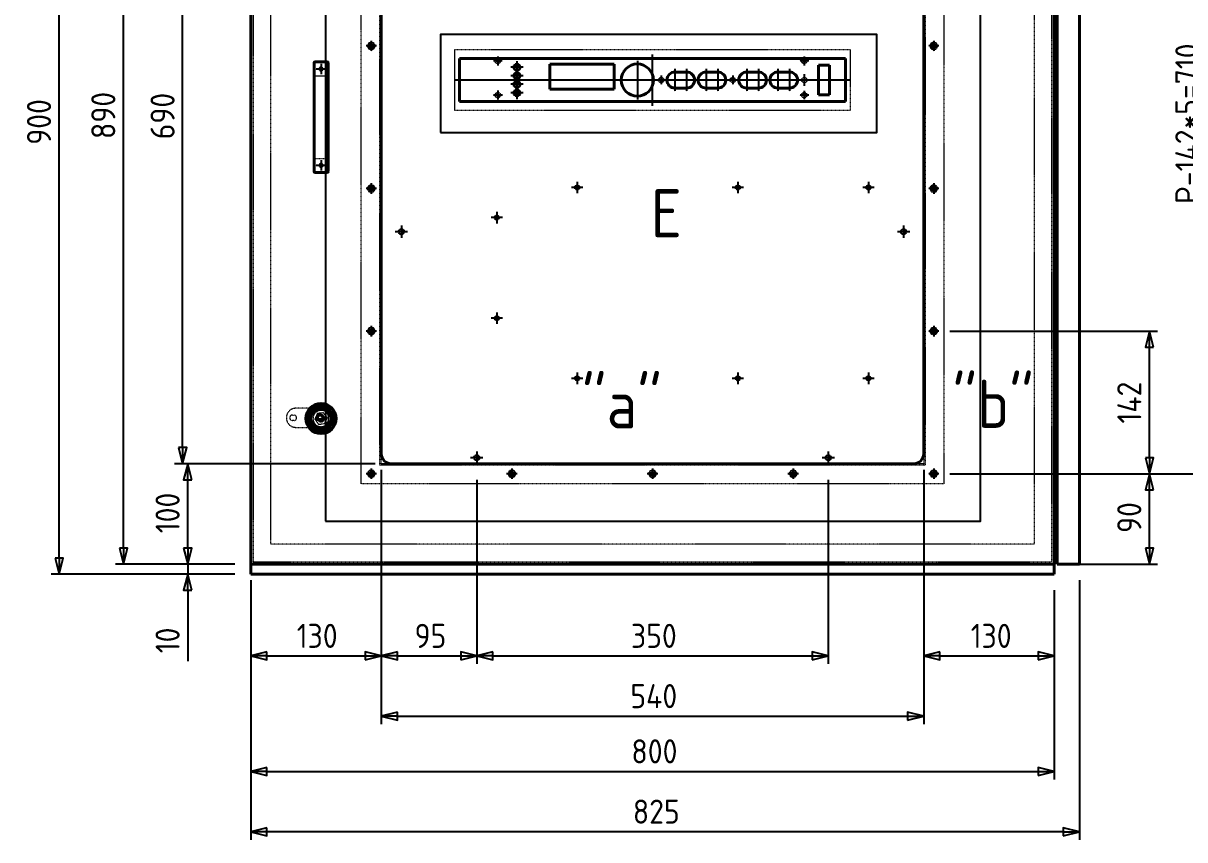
# Model space of a CAD drawing. Header units: millimetres. Extents: x 0 to 6720, y 0 to 4752.
# Drawn here: x 1298 to 2454, y 1544 to 2357 of the extents above; entities that cross this region are included whole.
import ezdxf

# ---------------------------------------------------------------- set-up
doc = ezdxf.new("R2010")
doc.units = ezdxf.units.MM
doc.linetypes.add('DPAB0445$0$CHAIN', pattern=[0.7087, 0.4724, -0.0591, 0.1181, -0.0591])
doc.linetypes.add('DPAB0445$0$DASHED', pattern=[0.2067, 0.1654, -0.0413])
for name, color, linetype, lineweight in [('DPAB0445$0$가려진 것(ISO)', 2, 'DPAB0445$0$DASHED', 18), ('DPAB0445$0$가시적인 것(ISO)', 3, 'Continuous', 40), ('DPAB0445$0$가시적인 좁은 것(ISO)', 3, 'Continuous', 35), ('DPAB0445$0$기호(ISO)', 5, 'Continuous', 25), ('DPAB0445$0$상세 경계(JIS)', 7, 'Continuous', 25), ('DPAB0445$0$중심 표식(ISO)', 1, 'Continuous', 25), ('DPAB0445$0$중심선(ISO)', 1, 'Continuous', 25), ('DPAB0445$0$치수(ISO)', 2, 'Continuous', 25)]:
    doc.layers.add(name, color=color, linetype=linetype, lineweight=lineweight)
doc.styles.add('DPAB0445$0$문자 텍스트_PSTEK_POSCO', font='isocp.shx')
doc.styles.add('DPAB0445$0$치수 텍스트_PSTEK_POSCO', font='isocp.shx')
doc.styles.add('DPAB0445$0$텍스트 스타일362', font='isocp.shx')
doc.dimstyles.new('DPAB0445$0$치수_PSTEK_POSCO', dxfattribs={"dimscale": 16, "dimtxt": 1.5, "dimasz": 1, "dimexe": 0.5, "dimexo": 1, "dimgap": 0.5, "dimtad": 1, "dimrnd": 1e-08, "dimdsep": 46, "dimtxsty": 'DPAB0445$0$치수 텍스트_PSTEK_POSCO', "dimblk": 'DPAB0445$0$Filled-2', "dimcen": 0.09, "dimdle": 10, "dimclrd": 7, "dimclre": 7, "dimclrt": 2, "dimadec": 1, "dimazin": 2, "dimtfac": 1, "dimtmove": 0, "dimatfit": 3, "dimldrblk": 'DPAB0445$0$Filled-2', "dimfxl": 0, "dimtolj": 1, "dimlwd": -1, "dimlwe": -1, "dimarcsym": 0})

# ---------------------------------------------------------------- blocks, each defined once
blk = doc.blocks.new('DPAB0445$0$Filled-2')
at = {"color": 0}
for p, q in [((0, 0), (-1, 0.25)), ((-1, 0.25), (-1, -0.25)), ((-1, 0), (0, 0)), ((-1, -0.25), (0, 0))]:
    blk.add_line(p, q, dxfattribs=at)
at = {"color": 0, "flags": 128}
blk.add_lwpolyline([(-1, -0.25), (0, 0), (-1, 0.25), (-1, -0.25)], dxfattribs=at)
at = {"color": 0}
blk.add_solid([(-1, -0.25), (0, 0), (-1, 0.25), (-1, -0.25)], dxfattribs=at)
blk = doc.blocks.new('*D160')
at = {"layer": 'DPAB0445$0$치수(ISO)', "color": 7}
for p, q in [((1654.1, 1912.7), (1654.1, 1719.3)), ((1524.1, 1802.7), (1524.1, 1719.3)), ((1540.1, 1727.3), (1638.1, 1727.3))]:
    blk.add_line(p, q, dxfattribs=at)
at = {"layer": 'DPAB0445$0$치수(ISO)', "color": 7, "xscale": 16, "yscale": 16, "zscale": 16, "rotation": 180}
blk.add_blockref('DPAB0445$0$Filled-2', (1524.1, 1727.3), dxfattribs=at)
at = {"layer": 'DPAB0445$0$치수(ISO)', "color": 7, "xscale": 16, "yscale": 16, "zscale": 16}
blk.add_blockref('DPAB0445$0$Filled-2', (1654.1, 1727.3), dxfattribs=at)
at = {"layer": 'DPAB0445$0$치수(ISO)', "color": 2, "insert": (1569.9, 1747.3), "char_height": 24, "attachment_point": 4, "style": 'DPAB0445$0$치수 텍스트_PSTEK_POSCO'}
blk.add_mtext('\\A1;130', dxfattribs=at)
blk = doc.blocks.new('*D161')
at = {"layer": 'DPAB0445$0$치수(ISO)', "color": 7}
for p, q in [((1654.1, 1912.7), (1654.1, 1659.3)), ((2194.1, 1912.7), (2194.1, 1659.3)), ((1670.1, 1667.3), (2178.1, 1667.3))]:
    blk.add_line(p, q, dxfattribs=at)
at = {"layer": 'DPAB0445$0$치수(ISO)', "color": 7, "xscale": 16, "yscale": 16, "zscale": 16, "rotation": 180}
blk.add_blockref('DPAB0445$0$Filled-2', (1654.1, 1667.3), dxfattribs=at)
at = {"layer": 'DPAB0445$0$치수(ISO)', "color": 7, "xscale": 16, "yscale": 16, "zscale": 16}
blk.add_blockref('DPAB0445$0$Filled-2', (2194.1, 1667.3), dxfattribs=at)
at = {"layer": 'DPAB0445$0$치수(ISO)', "color": 2, "insert": (1902, 1687.3), "char_height": 24, "attachment_point": 4, "style": 'DPAB0445$0$치수 텍스트_PSTEK_POSCO'}
blk.add_mtext('\\A1;540', dxfattribs=at)
blk = doc.blocks.new('*D162')
at = {"layer": 'DPAB0445$0$치수(ISO)', "color": 7}
for p, q in [((2194.1, 1912.7), (2194.1, 1719.3)), ((2324.1, 1792.7), (2324.1, 1719.3)), ((2210.1, 1727.3), (2308.1, 1727.3))]:
    blk.add_line(p, q, dxfattribs=at)
at = {"layer": 'DPAB0445$0$치수(ISO)', "color": 7, "xscale": 16, "yscale": 16, "zscale": 16, "rotation": 180}
blk.add_blockref('DPAB0445$0$Filled-2', (2194.1, 1727.3), dxfattribs=at)
at = {"layer": 'DPAB0445$0$치수(ISO)', "color": 7, "xscale": 16, "yscale": 16, "zscale": 16}
blk.add_blockref('DPAB0445$0$Filled-2', (2324.1, 1727.3), dxfattribs=at)
at = {"layer": 'DPAB0445$0$치수(ISO)', "color": 2, "insert": (2240.9, 1747.3), "char_height": 24, "attachment_point": 4, "style": 'DPAB0445$0$치수 텍스트_PSTEK_POSCO'}
blk.add_mtext('\\A1;130', dxfattribs=at)
blk = doc.blocks.new('*D163')
at = {"layer": 'DPAB0445$0$치수(ISO)', "color": 7}
for p, q in [((1524.1, 1792.7), (1524.1, 1604.3)), ((2324.1, 1792.7), (2324.1, 1604.3)), ((1540.1, 1612.3), (2308.1, 1612.3))]:
    blk.add_line(p, q, dxfattribs=at)
at = {"layer": 'DPAB0445$0$치수(ISO)', "color": 7, "xscale": 16, "yscale": 16, "zscale": 16, "rotation": 180}
blk.add_blockref('DPAB0445$0$Filled-2', (1524.1, 1612.3), dxfattribs=at)
at = {"layer": 'DPAB0445$0$치수(ISO)', "color": 7, "xscale": 16, "yscale": 16, "zscale": 16}
blk.add_blockref('DPAB0445$0$Filled-2', (2324.1, 1612.3), dxfattribs=at)
at = {"layer": 'DPAB0445$0$치수(ISO)', "color": 2, "insert": (1903.1, 1632.3), "char_height": 24, "attachment_point": 4, "style": 'DPAB0445$0$치수 텍스트_PSTEK_POSCO'}
blk.add_mtext('\\A1;800', dxfattribs=at)
blk = doc.blocks.new('*D164')
at = {"layer": 'DPAB0445$0$치수(ISO)', "color": 7}
for p, q in [((1524.1, 1802.7), (1524.1, 1544.3)), ((2349.1, 1802.7), (2349.1, 1544.3)), ((2333.1, 1552.3), (1540.1, 1552.3))]:
    blk.add_line(p, q, dxfattribs=at)
at = {"layer": 'DPAB0445$0$치수(ISO)', "color": 7, "xscale": 16, "yscale": 16, "zscale": 16, "rotation": 180}
blk.add_blockref('DPAB0445$0$Filled-2', (1524.1, 1552.3), dxfattribs=at)
at = {"layer": 'DPAB0445$0$치수(ISO)', "color": 7, "xscale": 16, "yscale": 16, "zscale": 16}
blk.add_blockref('DPAB0445$0$Filled-2', (2349.1, 1552.3), dxfattribs=at)
at = {"layer": 'DPAB0445$0$치수(ISO)', "color": 2, "insert": (1904.5, 1572.3), "char_height": 24, "attachment_point": 4, "style": 'DPAB0445$0$치수 텍스트_PSTEK_POSCO'}
blk.add_mtext('\\A1;825', dxfattribs=at)
blk = doc.blocks.new('*D165')
at = {"layer": 'DPAB0445$0$치수(ISO)', "color": 7}
for p, q in [((1461.3, 1834.7), (1461.3, 1850.7)), ((1508.1, 1818.7), (1453.3, 1818.7)), ((1461.3, 1818.7), (1461.3, 1808.7)), ((1508.1, 1808.7), (1453.3, 1808.7)), ((1461.3, 1792.7), (1461.3, 1722))]:
    blk.add_line(p, q, dxfattribs=at)
at = {"layer": 'DPAB0445$0$치수(ISO)', "color": 7, "xscale": 16, "yscale": 16, "zscale": 16}
for p, rotation in [((1461.3, 1818.7), 270), ((1461.3, 1808.7), 90)]:
    blk.add_blockref('DPAB0445$0$Filled-2', p, dxfattribs=dict(at, rotation=rotation))
at = {"layer": 'DPAB0445$0$치수(ISO)', "color": 2, "insert": (1441.3, 1730), "char_height": 24, "attachment_point": 4, "rotation": 90, "style": 'DPAB0445$0$치수 텍스트_PSTEK_POSCO'}
blk.add_mtext('\\A1;10', dxfattribs=at)
blk = doc.blocks.new('*D166')
at = {"layer": 'DPAB0445$0$치수(ISO)', "color": 7}
for p, q in [((1508.1, 2708.7), (1389.3, 2708.7)), ((1397.3, 1834.7), (1397.3, 2692.7)), ((1508.1, 1818.7), (1389.3, 1818.7))]:
    blk.add_line(p, q, dxfattribs=at)
at = {"layer": 'DPAB0445$0$치수(ISO)', "color": 7, "xscale": 16, "yscale": 16, "zscale": 16}
for p, rotation in [((1397.3, 2708.7), 90), ((1397.3, 1818.7), 270)]:
    blk.add_blockref('DPAB0445$0$Filled-2', p, dxfattribs=dict(at, rotation=rotation))
at = {"layer": 'DPAB0445$0$치수(ISO)', "color": 2, "insert": (1377.3, 2242), "char_height": 24, "attachment_point": 4, "rotation": 90, "style": 'DPAB0445$0$치수 텍스트_PSTEK_POSCO'}
blk.add_mtext('\\A1;890', dxfattribs=at)
blk = doc.blocks.new('*D167')
at = {"layer": 'DPAB0445$0$치수(ISO)', "color": 7}
for p, q in [((1508.1, 2708.7), (1325.3, 2708.7)), ((1333.3, 1824.7), (1333.3, 2692.7)), ((1508.1, 1808.7), (1325.3, 1808.7))]:
    blk.add_line(p, q, dxfattribs=at)
at = {"layer": 'DPAB0445$0$치수(ISO)', "color": 7, "xscale": 16, "yscale": 16, "zscale": 16}
for p, rotation in [((1333.3, 2708.7), 90), ((1333.3, 1808.7), 270)]:
    blk.add_blockref('DPAB0445$0$Filled-2', p, dxfattribs=dict(at, rotation=rotation))
at = {"layer": 'DPAB0445$0$치수(ISO)', "color": 2, "insert": (1313.3, 2236.3), "char_height": 24, "attachment_point": 4, "rotation": 90, "style": 'DPAB0445$0$치수 텍스트_PSTEK_POSCO'}
blk.add_mtext('\\A1;900', dxfattribs=at)
blk = doc.blocks.new('*D168')
at = {"layer": 'DPAB0445$0$치수(ISO)', "color": 7}
for p, q in [((2225.3, 1908.7), (2426.8, 1908.7)), ((2418.8, 1834.7), (2418.8, 1892.7)), ((2340.1, 1818.7), (2426.8, 1818.7))]:
    blk.add_line(p, q, dxfattribs=at)
at = {"layer": 'DPAB0445$0$치수(ISO)', "color": 7, "xscale": 16, "yscale": 16, "zscale": 16}
for p, rotation in [((2418.8, 1908.7), 90), ((2418.8, 1818.7), 270)]:
    blk.add_blockref('DPAB0445$0$Filled-2', p, dxfattribs=dict(at, rotation=rotation))
at = {"layer": 'DPAB0445$0$치수(ISO)', "color": 2, "insert": (2398.8, 1849.8), "char_height": 24, "attachment_point": 4, "rotation": 90, "style": 'DPAB0445$0$치수 텍스트_PSTEK_POSCO'}
blk.add_mtext('\\A1;90', dxfattribs=at)
blk = doc.blocks.new('*D169')
at = {"layer": 'DPAB0445$0$치수(ISO)', "color": 7}
for p, q in [((2220.1, 2050.7), (2426.8, 2050.7)), ((2418.8, 1924.7), (2418.8, 2034.7)), ((2225.3, 1908.7), (2426.8, 1908.7))]:
    blk.add_line(p, q, dxfattribs=at)
at = {"layer": 'DPAB0445$0$치수(ISO)', "color": 7, "xscale": 16, "yscale": 16, "zscale": 16}
for p, rotation in [((2418.8, 2050.7), 90), ((2418.8, 1908.7), 270)]:
    blk.add_blockref('DPAB0445$0$Filled-2', p, dxfattribs=dict(at, rotation=rotation))
at = {"layer": 'DPAB0445$0$치수(ISO)', "color": 2, "insert": (2398.8, 1958.7), "char_height": 24, "attachment_point": 4, "rotation": 90, "style": 'DPAB0445$0$치수 텍스트_PSTEK_POSCO'}
blk.add_mtext('\\A1;142', dxfattribs=at)
blk = doc.blocks.new('*D172')
at = {"layer": 'DPAB0445$0$치수(ISO)', "color": 7}
for p, q in [((2220.1, 2618.7), (2484.6, 2618.7)), ((2476.6, 1924.7), (2476.6, 2602.7)), ((2220.1, 1908.7), (2484.6, 1908.7))]:
    blk.add_line(p, q, dxfattribs=at)
at = {"layer": 'DPAB0445$0$치수(ISO)', "color": 7, "xscale": 16, "yscale": 16, "zscale": 16}
for p, rotation in [((2476.6, 2618.7), 90), ((2476.6, 1908.7), 270)]:
    blk.add_blockref('DPAB0445$0$Filled-2', p, dxfattribs=dict(at, rotation=rotation))
at = {"layer": 'DPAB0445$0$치수(ISO)', "color": 2, "insert": (2456.6, 2177.3), "char_height": 24, "attachment_point": 4, "rotation": 90, "style": 'DPAB0445$0$치수 텍스트_PSTEK_POSCO'}
blk.add_mtext('\\A1;P-142*5=710', dxfattribs=at)
blk = doc.blocks.new('DPAB0445$0$2dDetail0')
at = {"layer": 'DPAB0445$0$상세 경계(JIS)', "flags": 128}
blk.add_lwpolyline([(99.916, 116.337), (140.669, 116.337), (140.669, 168.224), (99.916, 168.224), (99.916, 116.337)], dxfattribs=at)
at = {"layer": 'DPAB0445$0$상세 경계(JIS)', "insert": (122.231, 171.691), "char_height": 3, "attachment_point": 7, "style": 'DPAB0445$0$텍스트 스타일362'}
blk.add_mtext('G', dxfattribs=at)
blk = doc.blocks.new('*D224')
at = {"layer": 'DPAB0445$0$치수(ISO)', "color": 7}
for p, q in [((1654.1, 1912.7), (1654.1, 1719.3)), ((1749.1, 1902.5), (1749.1, 1719.3)), ((1670.1, 1727.3), (1733.1, 1727.3))]:
    blk.add_line(p, q, dxfattribs=at)
at = {"layer": 'DPAB0445$0$치수(ISO)', "color": 7, "xscale": 16, "yscale": 16, "zscale": 16, "rotation": 180}
blk.add_blockref('DPAB0445$0$Filled-2', (1654.1, 1727.3), dxfattribs=at)
at = {"layer": 'DPAB0445$0$치수(ISO)', "color": 7, "xscale": 16, "yscale": 16, "zscale": 16}
blk.add_blockref('DPAB0445$0$Filled-2', (1749.1, 1727.3), dxfattribs=at)
at = {"layer": 'DPAB0445$0$치수(ISO)', "color": 2, "insert": (1687.2, 1747.3), "char_height": 24, "attachment_point": 4, "style": 'DPAB0445$0$치수 텍스트_PSTEK_POSCO'}
blk.add_mtext('\\A1;95', dxfattribs=at)
blk = doc.blocks.new('*D225')
at = {"layer": 'DPAB0445$0$치수(ISO)', "color": 7}
for p, q in [((1749.1, 1902.5), (1749.1, 1719.3)), ((2099.1, 1902.5), (2099.1, 1719.3)), ((1765.1, 1727.3), (2083.1, 1727.3))]:
    blk.add_line(p, q, dxfattribs=at)
at = {"layer": 'DPAB0445$0$치수(ISO)', "color": 7, "xscale": 16, "yscale": 16, "zscale": 16, "rotation": 180}
blk.add_blockref('DPAB0445$0$Filled-2', (1749.1, 1727.3), dxfattribs=at)
at = {"layer": 'DPAB0445$0$치수(ISO)', "color": 7, "xscale": 16, "yscale": 16, "zscale": 16}
blk.add_blockref('DPAB0445$0$Filled-2', (2099.1, 1727.3), dxfattribs=at)
at = {"layer": 'DPAB0445$0$치수(ISO)', "color": 2, "insert": (1902.6, 1747.3), "char_height": 24, "attachment_point": 4, "style": 'DPAB0445$0$치수 텍스트_PSTEK_POSCO'}
blk.add_mtext('\\A1;350', dxfattribs=at)
blk = doc.blocks.new('*D226')
at = {"layer": 'DPAB0445$0$치수(ISO)', "color": 7}
for p, q in [((1648.1, 1918.7), (1453.3, 1918.7)), ((1461.3, 1834.7), (1461.3, 1902.7)), ((1508.1, 1818.7), (1453.3, 1818.7))]:
    blk.add_line(p, q, dxfattribs=at)
at = {"layer": 'DPAB0445$0$치수(ISO)', "color": 7, "xscale": 16, "yscale": 16, "zscale": 16}
for p, rotation in [((1461.3, 1918.7), 90), ((1461.3, 1818.7), 270)]:
    blk.add_blockref('DPAB0445$0$Filled-2', p, dxfattribs=dict(at, rotation=rotation))
at = {"layer": 'DPAB0445$0$치수(ISO)', "color": 2, "insert": (1441.3, 1849.5), "char_height": 24, "attachment_point": 4, "rotation": 90, "style": 'DPAB0445$0$치수 텍스트_PSTEK_POSCO'}
blk.add_mtext('\\A1;100', dxfattribs=at)
blk = doc.blocks.new('*D227')
at = {"layer": 'DPAB0445$0$치수(ISO)', "color": 7}
for p, q in [((1648.1, 2608.7), (1448.3, 2608.7)), ((1456.3, 1934.7), (1456.3, 2592.7)), ((1648.1, 1918.7), (1448.3, 1918.7))]:
    blk.add_line(p, q, dxfattribs=at)
at = {"layer": 'DPAB0445$0$치수(ISO)', "color": 7, "xscale": 16, "yscale": 16, "zscale": 16}
for p, rotation in [((1456.3, 2608.7), 90), ((1456.3, 1918.7), 270)]:
    blk.add_blockref('DPAB0445$0$Filled-2', p, dxfattribs=dict(at, rotation=rotation))
at = {"layer": 'DPAB0445$0$치수(ISO)', "color": 2, "insert": (1436.3, 2241.7), "char_height": 24, "attachment_point": 4, "rotation": 90, "style": 'DPAB0445$0$치수 텍스트_PSTEK_POSCO'}
blk.add_mtext('\\A1;690', dxfattribs=at)
blk = doc.blocks.new('DPAB0445$0$2dDetail1')
at = {"layer": 'DPAB0445$0$상세 경계(JIS)', "flags": 128}
blk.add_lwpolyline([(107.059, 140.533), (134.217, 140.533), (134.217, 146.63), (107.059, 146.63), (107.059, 140.533)], dxfattribs=at)
at = {"layer": 'DPAB0445$0$상세 경계(JIS)', "insert": (120.147, 134.001), "char_height": 3, "attachment_point": 7, "style": 'DPAB0445$0$텍스트 스타일362'}
blk.add_mtext('E', dxfattribs=at)

msp = doc.modelspace()

# ---------------------------------------------------------------- linework, layer by layer
at = {"layer": 'DPAB0445$0$가려진 것(ISO)'}
for p, q in [((1526.389, 2706.403), (1526.389, 1821.003)), ((2321.789, 1821.003), (2321.789, 2706.403)), ((1544.089, 1838.703), (1544.089, 2688.703)), ((2304.089, 2688.703), (2304.089, 1838.703)), ((1634.089, 1898.703), (1634.089, 2628.703)), ((2214.089, 2628.703), (2214.089, 1898.703)), ((1652.489, 1917.103), (1652.489, 2610.303)), ((2195.689, 2610.303), (2195.689, 1917.103)), ((1640.048, 2334.703), (1642.069, 2338.203)), ((1642.069, 2338.203), (1646.11, 2338.203)), ((1646.11, 2338.203), (1648.131, 2334.703)), ((2200.048, 2334.703), (2202.069, 2338.203)), ((2202.069, 2338.203), (2206.11, 2338.203)), ((2206.11, 2338.203), (2208.131, 2334.703)), ((1642.069, 2331.203), (1640.048, 2334.703)), ((1646.11, 2331.203), (1642.069, 2331.203)), ((1648.131, 2334.703), (1646.11, 2331.203)), ((1727.089, 2330.703), (1727.089, 2270.703)), ((2121.089, 2330.703), (1727.089, 2330.703)), ((2121.089, 2270.703), (2121.089, 2330.703)), ((2202.069, 2331.203), (2200.048, 2334.703)), ((2206.11, 2331.203), (2202.069, 2331.203)), ((2208.131, 2334.703), (2206.11, 2331.203)), ((1600.089, 2304.703), (1588.089, 2304.703)), ((1727.089, 2270.703), (2121.089, 2270.703)), ((1588.089, 2222.703), (1600.089, 2222.703)), ((1640.048, 2192.703), (1642.069, 2196.203)), ((1642.069, 2189.203), (1640.048, 2192.703)), ((1642.069, 2196.203), (1646.11, 2196.203)), ((1646.11, 2189.203), (1642.069, 2189.203)), ((1646.11, 2196.203), (1648.131, 2192.703)), ((1648.131, 2192.703), (1646.11, 2189.203)), ((2200.048, 2192.703), (2202.069, 2196.203)), ((2202.069, 2189.203), (2200.048, 2192.703)), ((2202.069, 2196.203), (2206.11, 2196.203)), ((2206.11, 2189.203), (2202.069, 2189.203)), ((2206.11, 2196.203), (2208.131, 2192.703)), ((2208.131, 2192.703), (2206.11, 2189.203)), ((1640.048, 2050.703), (1642.069, 2054.203)), ((1642.069, 2047.203), (1640.048, 2050.703)), ((1642.069, 2054.203), (1646.11, 2054.203)), ((1646.11, 2047.203), (1642.069, 2047.203)), ((1646.11, 2054.203), (1648.131, 2050.703)), ((1648.131, 2050.703), (1646.11, 2047.203)), ((2200.048, 2050.703), (2202.069, 2054.203)), ((2202.069, 2047.203), (2200.048, 2050.703)), ((2202.069, 2054.203), (2206.11, 2054.203)), ((2206.11, 2047.203), (2202.069, 2047.203)), ((2206.11, 2054.203), (2208.131, 2050.703)), ((2208.131, 2050.703), (2206.11, 2047.203)), ((1565.589, 1967.153), (1566.989, 1967.153)), ((1592.039, 1973.903), (1569.039, 1973.903)), ((1586.597, 1973.957), (1581.463, 1962.341)), ((1586.289, 1967.325), (1586.289, 1960.081)), ((1599.224, 1975.319), (1586.597, 1973.957)), ((1590.324, 1968.629), (1587.941, 1962.905)), ((1596.473, 1969.426), (1590.324, 1968.629)), ((1600.238, 1964.5), (1596.473, 1969.426)), ((1606.716, 1965.064), (1599.224, 1975.319)), ((1601.889, 1960.081), (1601.889, 1967.325)), ((1566.989, 1961.653), (1565.589, 1961.653)), ((1569.039, 1954.903), (1592.039, 1954.903)), ((1581.463, 1962.341), (1588.955, 1952.087)), ((1587.941, 1962.905), (1591.706, 1957.979)), ((1591.339, 1963.703), (1591.339, 1965.103)), ((1591.389, 1961.805), (1591.389, 1965.6)), ((1591.706, 1957.979), (1597.854, 1958.777)), ((1596.789, 1965.6), (1596.789, 1961.805)), ((1596.839, 1965.103), (1596.839, 1963.703)), ((1597.854, 1958.777), (1600.238, 1964.5)), ((1601.582, 1953.448), (1606.716, 1965.064)), ((1588.955, 1952.087), (1601.582, 1953.448)), ((1654.089, 1918.703), (1654.089, 1928.703)), ((2194.089, 1928.703), (2194.089, 1918.703)), ((1640.048, 1908.703), (1642.069, 1912.203)), ((1642.069, 1905.203), (1640.048, 1908.703)), ((1642.069, 1912.203), (1646.11, 1912.203)), ((1646.11, 1912.203), (1648.131, 1908.703)), ((1648.131, 1908.703), (1646.11, 1905.203)), ((2195.689, 1917.103), (1652.489, 1917.103)), ((1664.089, 1918.703), (1654.089, 1918.703)), ((1780.048, 1908.703), (1782.069, 1912.203)), ((1782.069, 1905.203), (1780.048, 1908.703)), ((1782.069, 1912.203), (1786.11, 1912.203)), ((1786.11, 1912.203), (1788.131, 1908.703)), ((1788.131, 1908.703), (1786.11, 1905.203)), ((1920.048, 1908.703), (1922.069, 1912.203)), ((1922.069, 1905.203), (1920.048, 1908.703)), ((1922.069, 1912.203), (1926.11, 1912.203)), ((1926.11, 1912.203), (1928.131, 1908.703)), ((1928.131, 1908.703), (1926.11, 1905.203)), ((2060.048, 1908.703), (2062.069, 1912.203)), ((2062.069, 1905.203), (2060.048, 1908.703)), ((2062.069, 1912.203), (2066.11, 1912.203)), ((2066.11, 1912.203), (2068.131, 1908.703)), ((2068.131, 1908.703), (2066.11, 1905.203)), ((2194.089, 1918.703), (2184.089, 1918.703)), ((2200.048, 1908.703), (2202.069, 1912.203)), ((2202.069, 1905.203), (2200.048, 1908.703)), ((2202.069, 1912.203), (2206.11, 1912.203)), ((2206.11, 1912.203), (2208.131, 1908.703)), ((2208.131, 1908.703), (2206.11, 1905.203)), ((2214.089, 1898.703), (1634.089, 1898.703)), ((1646.11, 1905.203), (1642.069, 1905.203)), ((1786.11, 1905.203), (1782.069, 1905.203)), ((1926.11, 1905.203), (1922.069, 1905.203)), ((2066.11, 1905.203), (2062.069, 1905.203)), ((2206.11, 1905.203), (2202.069, 1905.203)), ((2304.089, 1838.703), (1544.089, 1838.703)), ((1526.389, 1821.003), (2321.789, 1821.003))]:
    msp.add_line(p, q, dxfattribs=at)
for centre, radius in [((1644.089, 2334.703), 2.5), ((1644.089, 2334.703), 2), ((1644.089, 2334.703), 2), ((1644.089, 2334.703), 1.621), ((1644.089, 2334.703), 1.6), ((2204.089, 2334.703), 2.5), ((2204.089, 2334.703), 2), ((2204.089, 2334.703), 2), ((2204.089, 2334.703), 1.621), ((2204.089, 2334.703), 1.6), ((1594.089, 2311.703), 1.621), ((1770.089, 2319.703), 2.7), ((1770.089, 2319.703), 1.229), ((2075.189, 2319.703), 2.7), ((2075.189, 2319.703), 1.229), ((1932.689, 2300.703), 2.7), ((1932.689, 2300.703), 1.229), ((2003.939, 2300.703), 2.7), ((2003.939, 2300.703), 1.229), ((2075.189, 2300.703), 2.7), ((1770.089, 2285.703), 2.7), ((1770.089, 2285.703), 1.229), ((2075.189, 2285.703), 2.7), ((2075.189, 2285.703), 1.229), ((1594.089, 2215.703), 1.621), ((1644.089, 2192.703), 2.5), ((1644.089, 2192.703), 2), ((1644.089, 2192.703), 2), ((1644.089, 2192.703), 1.621), ((1644.089, 2192.703), 1.6), ((1849.089, 2193.703), 2.5), ((1849.089, 2193.703), 1.621), ((2009.089, 2193.703), 2.5), ((2009.089, 2193.703), 1.621), ((2139.089, 2193.703), 2.5), ((2139.089, 2193.703), 1.621), ((2204.089, 2192.703), 2.5), ((2204.089, 2192.703), 2), ((2204.089, 2192.703), 2), ((2204.089, 2192.703), 1.621), ((2204.089, 2192.703), 1.6), ((1769.089, 2163.703), 2.5), ((1769.089, 2163.703), 1.621), ((1674.089, 2149.703), 3), ((1674.089, 2149.703), 2.4), ((2174.089, 2149.703), 3), ((2174.089, 2149.703), 2.4), ((1769.089, 2063.703), 2.5), ((1769.089, 2063.703), 1.621), ((1644.089, 2050.703), 2.5), ((1644.089, 2050.703), 2), ((1644.089, 2050.703), 2), ((1644.089, 2050.703), 1.621), ((1644.089, 2050.703), 1.6), ((2204.089, 2050.703), 2.5), ((2204.089, 2050.703), 2), ((2204.089, 2050.703), 2), ((2204.089, 2050.703), 1.621), ((2204.089, 2050.703), 1.6), ((1849.089, 2003.703), 2.5), ((1849.089, 2003.703), 1.621), ((2009.089, 2003.703), 2.5), ((2009.089, 2003.703), 1.621), ((2139.089, 2003.703), 2.5), ((2139.089, 2003.703), 1.621), ((1594.089, 1963.703), 9.5), ((1594.089, 1963.703), 9.25), ((1594.089, 1963.703), 9.1), ((1594.089, 1963.703), 3.5), ((1594.089, 1963.703), 3), ((1749.089, 1924.703), 3), ((1749.089, 1924.703), 2.4), ((2099.089, 1924.703), 3), ((2099.089, 1924.703), 2.4), ((1644.089, 1908.703), 2.5), ((1644.089, 1908.703), 2), ((1644.089, 1908.703), 2), ((1644.089, 1908.703), 1.621), ((1644.089, 1908.703), 1.6), ((1784.089, 1908.703), 2.5), ((1784.089, 1908.703), 2), ((1784.089, 1908.703), 2), ((1784.089, 1908.703), 1.621), ((1784.089, 1908.703), 1.6), ((1924.089, 1908.703), 2.5), ((1924.089, 1908.703), 2), ((1924.089, 1908.703), 2), ((1924.089, 1908.703), 1.621), ((1924.089, 1908.703), 1.6), ((2064.089, 1908.703), 2.5), ((2064.089, 1908.703), 2), ((2064.089, 1908.703), 2), ((2064.089, 1908.703), 1.621), ((2064.089, 1908.703), 1.6), ((2204.089, 1908.703), 2.5), ((2204.089, 1908.703), 2), ((2204.089, 1908.703), 2), ((2204.089, 1908.703), 1.621), ((2204.089, 1908.703), 1.6)]:
    msp.add_circle(centre, radius, dxfattribs=at)
for centre, radius, start, end in [((1644.089, 2334.703), 3.5, 150, 210), ((1644.089, 2334.703), 3.5, 90, 150), ((1644.089, 2334.703), 1.582, 280, 190), ((1644.089, 2334.703), 3.5, 30, 90), ((1644.089, 2334.703), 3.5, 330, 30), ((2204.089, 2334.703), 3.5, 150, 210), ((2204.089, 2334.703), 3.5, 90, 150), ((2204.089, 2334.703), 1.582, 280, 190), ((2204.089, 2334.703), 3.5, 30, 90), ((2204.089, 2334.703), 3.5, 330, 30), ((1644.089, 2334.703), 3.5, 210, 270), ((1644.089, 2334.703), 3.5, 270, 330), ((2204.089, 2334.703), 3.5, 210, 270), ((2204.089, 2334.703), 3.5, 270, 330), ((1594.089, 2311.703), 2, 100, 190), ((1594.089, 2311.703), 2, 190, 100), ((1770.089, 2319.703), 1.5, 280, 190), ((2075.189, 2319.703), 1.5, 280, 190), ((1588.089, 2305.703), 1, 180, 270), ((1600.089, 2305.703), 1, 270, 0), ((1932.689, 2300.703), 1.5, 280, 190), ((2003.939, 2300.703), 1.5, 280, 190), ((1770.089, 2285.703), 1.5, 280, 190), ((2075.189, 2285.703), 1.5, 280, 190), ((1588.089, 2221.703), 1, 90, 180), ((1600.089, 2221.703), 1, 0, 90), ((1594.089, 2215.703), 2, 100, 190), ((1594.089, 2215.703), 2, 190, 100), ((1644.089, 2192.703), 3.5, 150, 210), ((1644.089, 2192.703), 3.5, 90, 150), ((1644.089, 2192.703), 3.5, 210, 270), ((1644.089, 2192.703), 1.582, 280, 190), ((1644.089, 2192.703), 3.5, 30, 90), ((1644.089, 2192.703), 3.5, 270, 330), ((1644.089, 2192.703), 3.5, 330, 30), ((1849.089, 2193.703), 2, 280, 190), ((2009.089, 2193.703), 2, 280, 190), ((2139.089, 2193.703), 2, 280, 190), ((2204.089, 2192.703), 3.5, 150, 210), ((2204.089, 2192.703), 3.5, 90, 150), ((2204.089, 2192.703), 3.5, 210, 270), ((2204.089, 2192.703), 1.582, 280, 190), ((2204.089, 2192.703), 3.5, 30, 90), ((2204.089, 2192.703), 3.5, 270, 330), ((2204.089, 2192.703), 3.5, 330, 30), ((1769.089, 2163.703), 2, 280, 190), ((1674.089, 2149.703), 2.401, 280, 190), ((2174.089, 2149.703), 2.401, 280, 190), ((1769.089, 2063.703), 2, 280, 190), ((1644.089, 2050.703), 3.5, 150, 210), ((1644.089, 2050.703), 3.5, 90, 150), ((1644.089, 2050.703), 3.5, 210, 270), ((1644.089, 2050.703), 1.582, 280, 190), ((1644.089, 2050.703), 3.5, 30, 90), ((1644.089, 2050.703), 3.5, 270, 330), ((1644.089, 2050.703), 3.5, 330, 30), ((2204.089, 2050.703), 3.5, 150, 210), ((2204.089, 2050.703), 3.5, 90, 150), ((2204.089, 2050.703), 3.5, 210, 270), ((2204.089, 2050.703), 1.582, 280, 190), ((2204.089, 2050.703), 3.5, 30, 90), ((2204.089, 2050.703), 3.5, 270, 330), ((2204.089, 2050.703), 3.5, 330, 30), ((1849.089, 2003.703), 2, 280, 190), ((2009.089, 2003.703), 2, 280, 190), ((2139.089, 2003.703), 2, 280, 190), ((1569.039, 1964.403), 9.5, 90, 270), ((1565.589, 1964.403), 2.75, 90, 270), ((1566.989, 1964.403), 2.75, 270, 90), ((1594.089, 1963.703), 8.6, 24.909153, 155.090847), ((1594.089, 1963.703), 8.1, 15.642471, 164.357529), ((1594.089, 1965.103), 2.75, 0, 180), ((1594.089, 1963.703), 3.3, 35.096801, 144.903199), ((1592.039, 1964.403), 9.5, 270, 90), ((1594.089, 1963.703), 8.1, 195.642471, 344.357529), ((1594.089, 1963.703), 8.6, 204.909153, 335.090847), ((1594.089, 1963.703), 2.75, 180, 0), ((1594.089, 1963.703), 3.3, 215.096801, 324.903199), ((1749.089, 1924.703), 2.401, 280, 190), ((2099.089, 1924.703), 2.401, 280, 190), ((1644.089, 1908.703), 3.5, 150, 210), ((1644.089, 1908.703), 3.5, 90, 150), ((1644.089, 1908.703), 1.582, 280, 190), ((1644.089, 1908.703), 3.5, 30, 90), ((1644.089, 1908.703), 3.5, 330, 30), ((1784.089, 1908.703), 3.5, 150, 210), ((1784.089, 1908.703), 3.5, 90, 150), ((1784.089, 1908.703), 1.582, 280, 190), ((1784.089, 1908.703), 3.5, 30, 90), ((1784.089, 1908.703), 3.5, 330, 30), ((1924.089, 1908.703), 3.5, 150, 210), ((1924.089, 1908.703), 3.5, 90, 150), ((1924.089, 1908.703), 1.582, 280, 190), ((1924.089, 1908.703), 3.5, 30, 90), ((1924.089, 1908.703), 3.5, 330, 30), ((2064.089, 1908.703), 3.5, 150, 210), ((2064.089, 1908.703), 3.5, 90, 150), ((2064.089, 1908.703), 1.582, 280, 190), ((2064.089, 1908.703), 3.5, 30, 90), ((2064.089, 1908.703), 3.5, 330, 30), ((2204.089, 1908.703), 3.5, 150, 210), ((2204.089, 1908.703), 3.5, 90, 150), ((2204.089, 1908.703), 1.582, 280, 190), ((2204.089, 1908.703), 3.5, 30, 90), ((2204.089, 1908.703), 3.5, 330, 30), ((1644.089, 1908.703), 3.5, 210, 270), ((1644.089, 1908.703), 3.5, 270, 330), ((1784.089, 1908.703), 3.5, 210, 270), ((1784.089, 1908.703), 3.5, 270, 330), ((1924.089, 1908.703), 3.5, 210, 270), ((1924.089, 1908.703), 3.5, 270, 330), ((2064.089, 1908.703), 3.5, 210, 270), ((2064.089, 1908.703), 3.5, 270, 330), ((2204.089, 1908.703), 3.5, 210, 270), ((2204.089, 1908.703), 3.5, 270, 330)]:
    msp.add_arc(centre, radius, start, end, dxfattribs=at)
at = {"layer": 'DPAB0445$0$가시적인 것(ISO)'}
for p, q in [((1524.089, 2708.703), (1524.089, 1818.703)), ((2324.089, 1818.703), (2324.089, 2708.703)), ((2327.089, 1818.703), (2327.089, 2708.703)), ((2349.089, 2708.703), (2349.089, 1818.703)), ((1654.089, 1928.703), (1654.089, 2598.703)), ((2194.089, 2598.703), (2194.089, 1928.703)), ((1587.089, 2312.319), (1587.089, 2317.703)), ((1588.089, 2318.703), (1600.089, 2318.703)), ((1601.089, 2317.703), (1601.089, 2312.319)), ((1732.089, 2279.203), (1732.089, 2322.203)), ((1732.089, 2322.203), (2116.089, 2322.203)), ((1821.789, 2316.653), (1885.789, 2316.653)), ((1821.789, 2291.653), (1821.789, 2316.653)), ((1885.789, 2316.653), (1885.789, 2291.653)), ((2089.239, 2315.453), (2100.239, 2315.453)), ((2089.239, 2285.953), (2089.239, 2315.453)), ((2100.239, 2315.453), (2100.239, 2285.953)), ((2116.089, 2322.203), (2116.089, 2279.203)), ((1587.089, 2215.087), (1587.089, 2312.319)), ((1601.089, 2312.319), (1601.089, 2215.087)), ((1946.489, 2308.703), (1957.989, 2308.703)), ((1977.489, 2308.703), (1988.989, 2308.703)), ((2017.989, 2308.703), (2029.489, 2308.703)), ((2048.989, 2308.703), (2060.489, 2308.703)), ((1885.789, 2291.653), (1821.789, 2291.653)), ((1957.989, 2292.703), (1946.489, 2292.703)), ((1988.989, 2292.703), (1977.489, 2292.703)), ((2029.489, 2292.703), (2017.989, 2292.703)), ((2060.489, 2292.703), (2048.989, 2292.703)), ((2116.089, 2279.203), (1732.089, 2279.203)), ((2100.239, 2285.953), (2089.239, 2285.953)), ((1587.089, 2209.703), (1587.089, 2215.087)), ((1601.089, 2215.087), (1601.089, 2209.703)), ((1588.089, 2208.703), (1600.089, 2208.703)), ((1589.489, 1964.803), (1589.489, 1962.603)), ((1590.489, 1964.803), (1589.489, 1964.803)), ((1589.489, 1962.603), (1596.489, 1962.603)), ((1596.489, 1964.803), (1595.489, 1964.803)), ((1596.489, 1962.603), (1596.489, 1964.803)), ((2184.089, 1918.703), (1664.089, 1918.703)), ((2324.089, 1866.403), (2327.089, 1866.403)), ((2324.089, 1852.703), (2327.089, 1852.703)), ((2324.089, 1844.703), (2327.089, 1844.703)), ((1524.089, 1808.703), (1524.089, 1818.703)), ((1524.089, 1818.703), (2324.089, 1818.703)), ((2324.089, 1808.703), (2324.089, 1818.703)), ((2327.089, 1818.703), (2349.089, 1818.703)), ((1524.089, 1808.703), (2324.089, 1808.703))]:
    msp.add_line(p, q, dxfattribs=at)
for centre, radius in [((1789.089, 2313.453), 3), ((1908.989, 2300.703), 16), ((1789.089, 2304.953), 3), ((1789.089, 2296.453), 3), ((1789.089, 2287.953), 3), ((1594.089, 1963.703), 15), ((1594.089, 1963.703), 12.25), ((1594.089, 1963.703), 10.8)]:
    msp.add_circle(centre, radius, dxfattribs=at)
for centre, radius, start, end in [((1588.089, 2317.703), 1, 90, 180), ((1600.089, 2317.703), 1, 0, 90), ((1946.489, 2300.703), 8, 90, 270), ((1957.989, 2300.703), 8, 270, 90), ((1977.489, 2300.703), 8, 90, 270), ((1988.989, 2300.703), 8, 270, 90), ((2017.989, 2300.703), 8, 90, 270), ((2029.489, 2300.703), 8, 270, 90), ((2048.989, 2300.703), 8, 90, 270), ((2060.489, 2300.703), 8, 270, 90), ((1588.089, 2209.703), 1, 180, 270), ((1600.089, 2209.703), 1, 270, 0), ((1592.989, 1964.803), 2.5, 0, 180), ((1664.089, 1928.703), 10, 180, 270), ((2184.089, 1928.703), 10, 270, 0)]:
    msp.add_arc(centre, radius, start, end, dxfattribs=at)
at = {"layer": 'DPAB0445$0$가시적인 좁은 것(ISO)'}
for p, q in [((2327.089, 1851.959), (2324.089, 1851.959)), ((2324.089, 1845.447), (2327.089, 1845.447))]:
    msp.add_line(p, q, dxfattribs=at)
at = {"layer": 'DPAB0445$0$중심 표식(ISO)', "linetype": 'DPAB0445$0$CHAIN'}
for p, q in [((1644.089, 2339.903), (1644.089, 2329.503)), ((2204.089, 2339.903), (2204.089, 2329.503)), ((1649.289, 2334.703), (1638.889, 2334.703)), ((2209.289, 2334.703), (2198.889, 2334.703)), ((1594.089, 2316.903), (1594.089, 2306.503)), ((1774.519, 2319.703), (1765.66, 2319.703)), ((1770.089, 2324.132), (1770.089, 2315.273)), ((1795.289, 2313.453), (1782.889, 2313.453)), ((1789.089, 2319.653), (1789.089, 2307.253)), ((1908.989, 2319.903), (1908.989, 2281.503)), ((2079.619, 2319.703), (2070.76, 2319.703)), ((2075.189, 2324.132), (2075.189, 2315.273)), ((1599.289, 2311.703), (1588.889, 2311.703)), ((1795.289, 2304.953), (1782.889, 2304.953)), ((1789.089, 2311.153), (1789.089, 2298.753)), ((1789.089, 2302.653), (1789.089, 2290.253)), ((1932.689, 2305.132), (1932.689, 2296.273)), ((1946.489, 2311.903), (1946.489, 2289.503)), ((1957.989, 2311.903), (1957.989, 2289.503)), ((1977.489, 2311.903), (1977.489, 2289.503)), ((1988.989, 2311.903), (1988.989, 2289.503)), ((2003.939, 2305.132), (2003.939, 2296.273)), ((2017.989, 2311.903), (2017.989, 2289.503)), ((2029.489, 2311.903), (2029.489, 2289.503)), ((2048.989, 2311.903), (2048.989, 2289.503)), ((2060.489, 2311.903), (2060.489, 2289.503)), ((2075.189, 2306.603), (2075.189, 2294.803)), ((1770.089, 2290.403), (1770.089, 2281.003)), ((1795.289, 2296.453), (1782.889, 2296.453)), ((1789.089, 2294.153), (1789.089, 2281.753)), ((1928.189, 2300.703), (1889.789, 2300.703)), ((1937.119, 2300.703), (1928.26, 2300.703)), ((1950.489, 2300.703), (1935.289, 2300.703)), ((1969.189, 2300.703), (1953.989, 2300.703)), ((1981.489, 2300.703), (1966.289, 2300.703)), ((2000.189, 2300.703), (1984.989, 2300.703)), ((2008.369, 2300.703), (1999.51, 2300.703)), ((2021.989, 2300.703), (2006.789, 2300.703)), ((2040.689, 2300.703), (2025.489, 2300.703)), ((2052.989, 2300.703), (2037.789, 2300.703)), ((2071.689, 2300.703), (2056.489, 2300.703)), ((2081.089, 2300.703), (2069.289, 2300.703)), ((2075.189, 2290.132), (2075.189, 2281.273)), ((1774.789, 2285.703), (1765.389, 2285.703)), ((1795.289, 2287.953), (1782.889, 2287.953)), ((2079.619, 2285.703), (2070.76, 2285.703)), ((1594.089, 2220.903), (1594.089, 2210.503)), ((1599.289, 2215.703), (1588.889, 2215.703)), ((1644.089, 2197.903), (1644.089, 2187.503)), ((1849.089, 2199.403), (1849.089, 2188.003)), ((2009.089, 2199.403), (2009.089, 2188.003)), ((2139.089, 2199.403), (2139.089, 2188.003)), ((2204.089, 2197.903), (2204.089, 2187.503)), ((1649.289, 2192.703), (1638.889, 2192.703)), ((1854.789, 2193.703), (1843.389, 2193.703)), ((2014.789, 2193.703), (2003.389, 2193.703)), ((2144.789, 2193.703), (2133.389, 2193.703)), ((2209.289, 2192.703), (2198.889, 2192.703)), ((1774.789, 2163.703), (1763.389, 2163.703)), ((1769.089, 2169.403), (1769.089, 2158.003)), ((1674.089, 2155.903), (1674.089, 2143.503)), ((2174.089, 2155.903), (2174.089, 2143.503)), ((1680.289, 2149.703), (1667.889, 2149.703)), ((2180.289, 2149.703), (2167.889, 2149.703)), ((1774.789, 2063.703), (1763.389, 2063.703)), ((1769.089, 2069.403), (1769.089, 2058.003)), ((1649.289, 2050.703), (1638.889, 2050.703)), ((1644.089, 2055.903), (1644.089, 2045.503)), ((2209.289, 2050.703), (2198.889, 2050.703)), ((2204.089, 2055.903), (2204.089, 2045.503)), ((1854.789, 2003.703), (1843.389, 2003.703)), ((1849.089, 2009.403), (1849.089, 1998.003)), ((2014.789, 2003.703), (2003.389, 2003.703)), ((2009.089, 2009.403), (2009.089, 1998.003)), ((2144.789, 2003.703), (2133.389, 2003.703)), ((2139.089, 2009.403), (2139.089, 1998.003)), ((1755.289, 1924.703), (1742.889, 1924.703)), ((1749.089, 1930.903), (1749.089, 1918.503)), ((2105.289, 1924.703), (2092.889, 1924.703)), ((2099.089, 1930.903), (2099.089, 1918.503)), ((1649.289, 1908.703), (1638.889, 1908.703)), ((1644.089, 1913.903), (1644.089, 1903.503)), ((1789.289, 1908.703), (1778.889, 1908.703)), ((1784.089, 1913.903), (1784.089, 1903.503)), ((1929.289, 1908.703), (1918.889, 1908.703)), ((1924.089, 1913.903), (1924.089, 1903.503)), ((2069.289, 1908.703), (2058.889, 1908.703)), ((2064.089, 1913.903), (2064.089, 1903.503)), ((2209.289, 1908.703), (2198.889, 1908.703)), ((2204.089, 1913.903), (2204.089, 1903.503))]:
    msp.add_line(p, q, dxfattribs=at)
at = {"layer": 'DPAB0445$0$중심선(ISO)', "linetype": 'DPAB0445$0$CHAIN'}
for p, q in [((1924.089, 2275.203), (1924.089, 2326.203)), ((2120.089, 2300.703), (1728.089, 2300.703))]:
    msp.add_line(p, q, dxfattribs=at)

# ---------------------------------------------------------------- block references
at = {"layer": 'DPAB0445$0$상세 경계(JIS)', "xscale": 16, "yscale": 16, "zscale": 16}
for name in ['DPAB0445$0$2dDetail0', 'DPAB0445$0$2dDetail1']:
    msp.add_blockref(name, (0, 0), dxfattribs=at)

# ---------------------------------------------------------------- texts
at = {"layer": 'DPAB0445$0$기호(ISO)', "color": 6, "char_height": 48, "width": 135.24673, "attachment_point": 4, "style": 'DPAB0445$0$문자 텍스트_PSTEK_POSCO'}
for s, insert in [('{\\fISOCP|b0|i0;\\H48.0000;"a"}', (1853.736, 1977.839)), ('{\\fISOCP|b0|i0;\\H48.0000;"b"}', (2222.707, 1978.274))]:
    msp.add_mtext(s, dxfattribs=dict(at, insert=insert))

# ---------------------------------------------------------------- dimensions: what is measured, and where the dimension line sits
at = {"layer": 'DPAB0445$0$치수(ISO)', "color": 7}
for base, p1, p2, angle, override, picture, middle in [((1333.33, 2708.703), (1524.089, 1808.703), (1524.089, 2708.703), 270, {"dimdec": 2, "dimtp": 0, "dimtm": 0, "dimtdec": 2, "dimtofl": 0, "dimatfit": 1}, '*D167', (1333.33, 2258.393)), ((1397.33, 2708.703), (1524.089, 1818.703), (1524.089, 2708.703), 90, {"dimdec": 2, "dimblk1": 'DPAB0445$0$Filled-2', "dimsah": 1, "dimtp": 0, "dimtm": 0, "dimtdec": 2, "dimtofl": 0, "dimatfit": 1}, '*D166', (1397.33, 2263.693)), ((1456.33, 2608.703), (1664.089, 1918.703), (1664.089, 2608.703), 90, {"dimdec": 2, "dimblk1": 'DPAB0445$0$Filled-2', "dimsah": 1, "dimtp": 0, "dimtm": 0, "dimtdec": 2, "dimtofl": 0, "dimatfit": 1}, '*D227', (1456.33, 2264.023)), ((2418.777, 2050.703), (2209.289, 1908.703), (2204.089, 2050.703), 90, {"dimdec": 2, "dimblk1": 'DPAB0445$0$Filled-2', "dimblk2": 'DPAB0445$0$Filled-2', "dimsah": 1, "dimtp": 0, "dimtm": 0, "dimtdec": 2, "dimtofl": 0, "dimatfit": 1}, '*D169', (2418.777, 1979.853)), ((1654.089, 1727.275), (1524.089, 1818.703), (1654.089, 1928.703), 180, {"dimdec": 2, "dimblk2": 'DPAB0445$0$Filled-2', "dimsah": 1, "dimtp": 0, "dimtm": 0, "dimtdec": 2, "dimtofl": 0, "dimatfit": 1}, '*D160', (1589.089, 1727.275)), ((2194.089, 1667.275), (1654.089, 1928.703), (2194.089, 1928.703), 180, {"dimdec": 2, "dimblk1": 'DPAB0445$0$Filled-2', "dimblk2": 'DPAB0445$0$Filled-2', "dimsah": 1, "dimtp": 0, "dimtm": 0, "dimtdec": 2, "dimtofl": 0, "dimatfit": 1}, '*D161', (1924.839, 1667.275)), ((1749.089, 1727.275), (1654.089, 1928.703), (1749.089, 1918.503), 180, {"dimdec": 2, "dimblk2": 'DPAB0445$0$Filled-2', "dimsah": 1, "dimtp": 0, "dimtm": 0, "dimtdec": 2, "dimtofl": 0, "dimatfit": 1}, '*D224', (1701.429, 1727.275)), ((2324.089, 1727.275), (2194.089, 1928.703), (2324.089, 1808.703), 180, {"dimdec": 2, "dimblk1": 'DPAB0445$0$Filled-2', "dimsah": 1, "dimtp": 0, "dimtm": 0, "dimtdec": 2, "dimtofl": 0, "dimatfit": 1}, '*D162', (2260.139, 1727.275)), ((1461.33, 1918.703), (1524.089, 1818.703), (1664.089, 1918.703), 90, {"dimdec": 2, "dimblk2": 'DPAB0445$0$Filled-2', "dimsah": 1, "dimtp": 0, "dimtm": 0, "dimtdec": 2, "dimtofl": 0, "dimatfit": 1}, '*D226', (1461.33, 1868.703)), ((2099.089, 1727.275), (1749.089, 1918.503), (2099.089, 1918.503), 180, {"dimdec": 2, "dimblk1": 'DPAB0445$0$Filled-2', "dimsah": 1, "dimtp": 0, "dimtm": 0, "dimtdec": 2, "dimtofl": 0, "dimatfit": 1}, '*D225', (1924.249, 1727.275)), ((2418.777, 1908.703), (2324.089, 1818.703), (2209.289, 1908.703), 90, {"dimdec": 2, "dimblk2": 'DPAB0445$0$Filled-2', "dimsah": 1, "dimtp": 0, "dimtm": 0, "dimtdec": 2, "dimtofl": 0, "dimatfit": 1}, '*D168', (2418.777, 1863.553)), ((1461.33, 1818.703), (1524.089, 1808.703), (1524.089, 1818.703), 90, {"dimdec": 2, "dimblk2": 'DPAB0445$0$Filled-2', "dimsah": 1, "dimtp": 0, "dimtm": 0, "dimtdec": 2, "dimtofl": 1, "dimatfit": 1}, '*D165', (1461.33, 1740.762)), ((1524.089, 1552.275), (2349.089, 1818.703), (1524.089, 1818.703), 180, {"dimdec": 2, "dimtp": 0, "dimtm": 0, "dimtdec": 2, "dimtofl": 0, "dimatfit": 1}, '*D164', (1926.607, 1552.275)), ((2324.089, 1612.275), (1524.089, 1808.703), (2324.089, 1808.703), 180, {"dimdec": 2, "dimtp": 0, "dimtm": 0, "dimtdec": 2, "dimtofl": 0, "dimatfit": 1}, '*D163', (1924.689, 1612.275))]:
    dim = msp.add_linear_dim(base=base, p1=p1, p2=p2, angle=angle, dimstyle='DPAB0445$0$치수_PSTEK_POSCO', override=override, dxfattribs=at)
    dim.commit()
    dim.dimension.update_dxf_attribs({"geometry": picture, "text_midpoint": middle, "dimtype": 160})
dim = msp.add_linear_dim(base=(2476.582, 2618.703), p1=(2204.089, 1908.703), p2=(2204.089, 2618.703), angle=90, text='P-142*5=<>', dimstyle='DPAB0445$0$치수_PSTEK_POSCO', override={"dimdec": 2, "dimtp": 0, "dimtm": 0, "dimtdec": 2, "dimtofl": 0, "dimatfit": 1}, dxfattribs=at)
dim.commit()
dim.dimension.update_dxf_attribs({"geometry": '*D172', "text_midpoint": (2476.582, 2263.703), "dimtype": 160})

doc.saveas('drawing.dxf')
